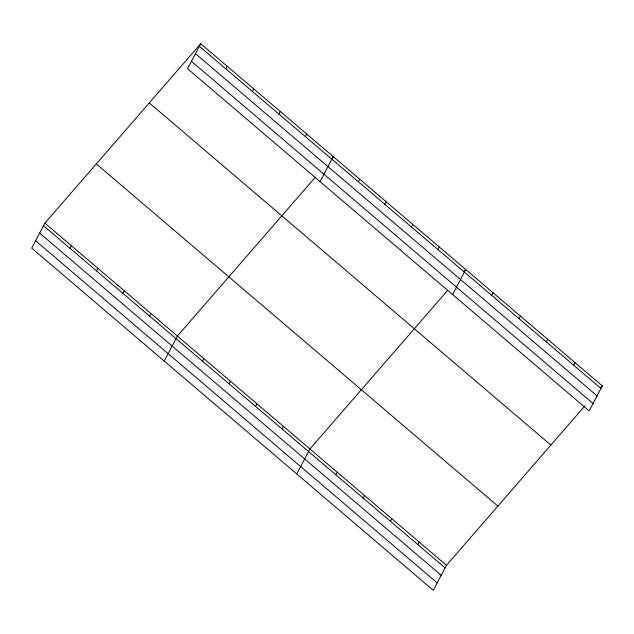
<?xml version="1.0" encoding="UTF-8"?>
<svg xmlns="http://www.w3.org/2000/svg" width="634" height="634" viewBox="0 0 634 634"><rect width="100%" height="100%" fill="white"/><g stroke="black" fill="none" stroke-linecap="round" stroke-linejoin="round"><path stroke-width="0.95" d="M200.716 43.706L187.537 68.702L589.121 410.856L602.3 385.86L200.716 43.706L44.879 223.144L31.7 248.14L433.284 590.294L446.463 565.298L584.944 405.847M70.017 248.306L71.38 245.723M96.526 270.892L97.89 268.309M225.862 68.868L227.218 66.285M123.028 293.471L124.391 290.887M252.364 91.454L253.727 88.871M149.537 316.057L150.9 313.473M278.865 114.033L280.228 111.449M164.222 361.047L177.401 336.052L315.241 177.338M305.374 136.619L306.737 134.036M202.547 361.221L203.902 358.638M320.059 181.609L333.238 156.614L331.313 158.833M229.048 383.8L230.411 381.216M358.384 181.784L359.747 179.2M255.55 406.386L256.913 403.803M384.886 204.362L386.249 201.778M282.059 428.964L283.422 426.381M411.395 226.948L412.75 224.365M296.744 473.963L309.923 448.967L447.762 290.253M437.896 249.527L439.259 246.943M335.869 474.818L337.233 472.235M452.581 294.525L465.76 269.529L463.834 271.748M363.179 498.086L364.542 495.503M491.707 295.381L493.07 292.797M390.489 521.346L391.844 518.77M519.016 318.648L520.379 316.065M417.79 544.614L419.153 542.03M546.326 341.908L547.681 339.325M573.627 365.176L574.99 362.593M600.374 388.079L602.3 385.86M199.353 46.29L600.937 388.444M195.454 53.684L597.038 395.838M191.436 61.3L593.02 403.462M149.291 102.922L550.875 445.076M96.305 163.929L497.888 506.083M44.879 223.144L446.463 565.298M43.516 225.728L445.1 567.882M39.617 233.122L441.201 575.276M35.599 240.746L437.183 582.9"/></g></svg>
